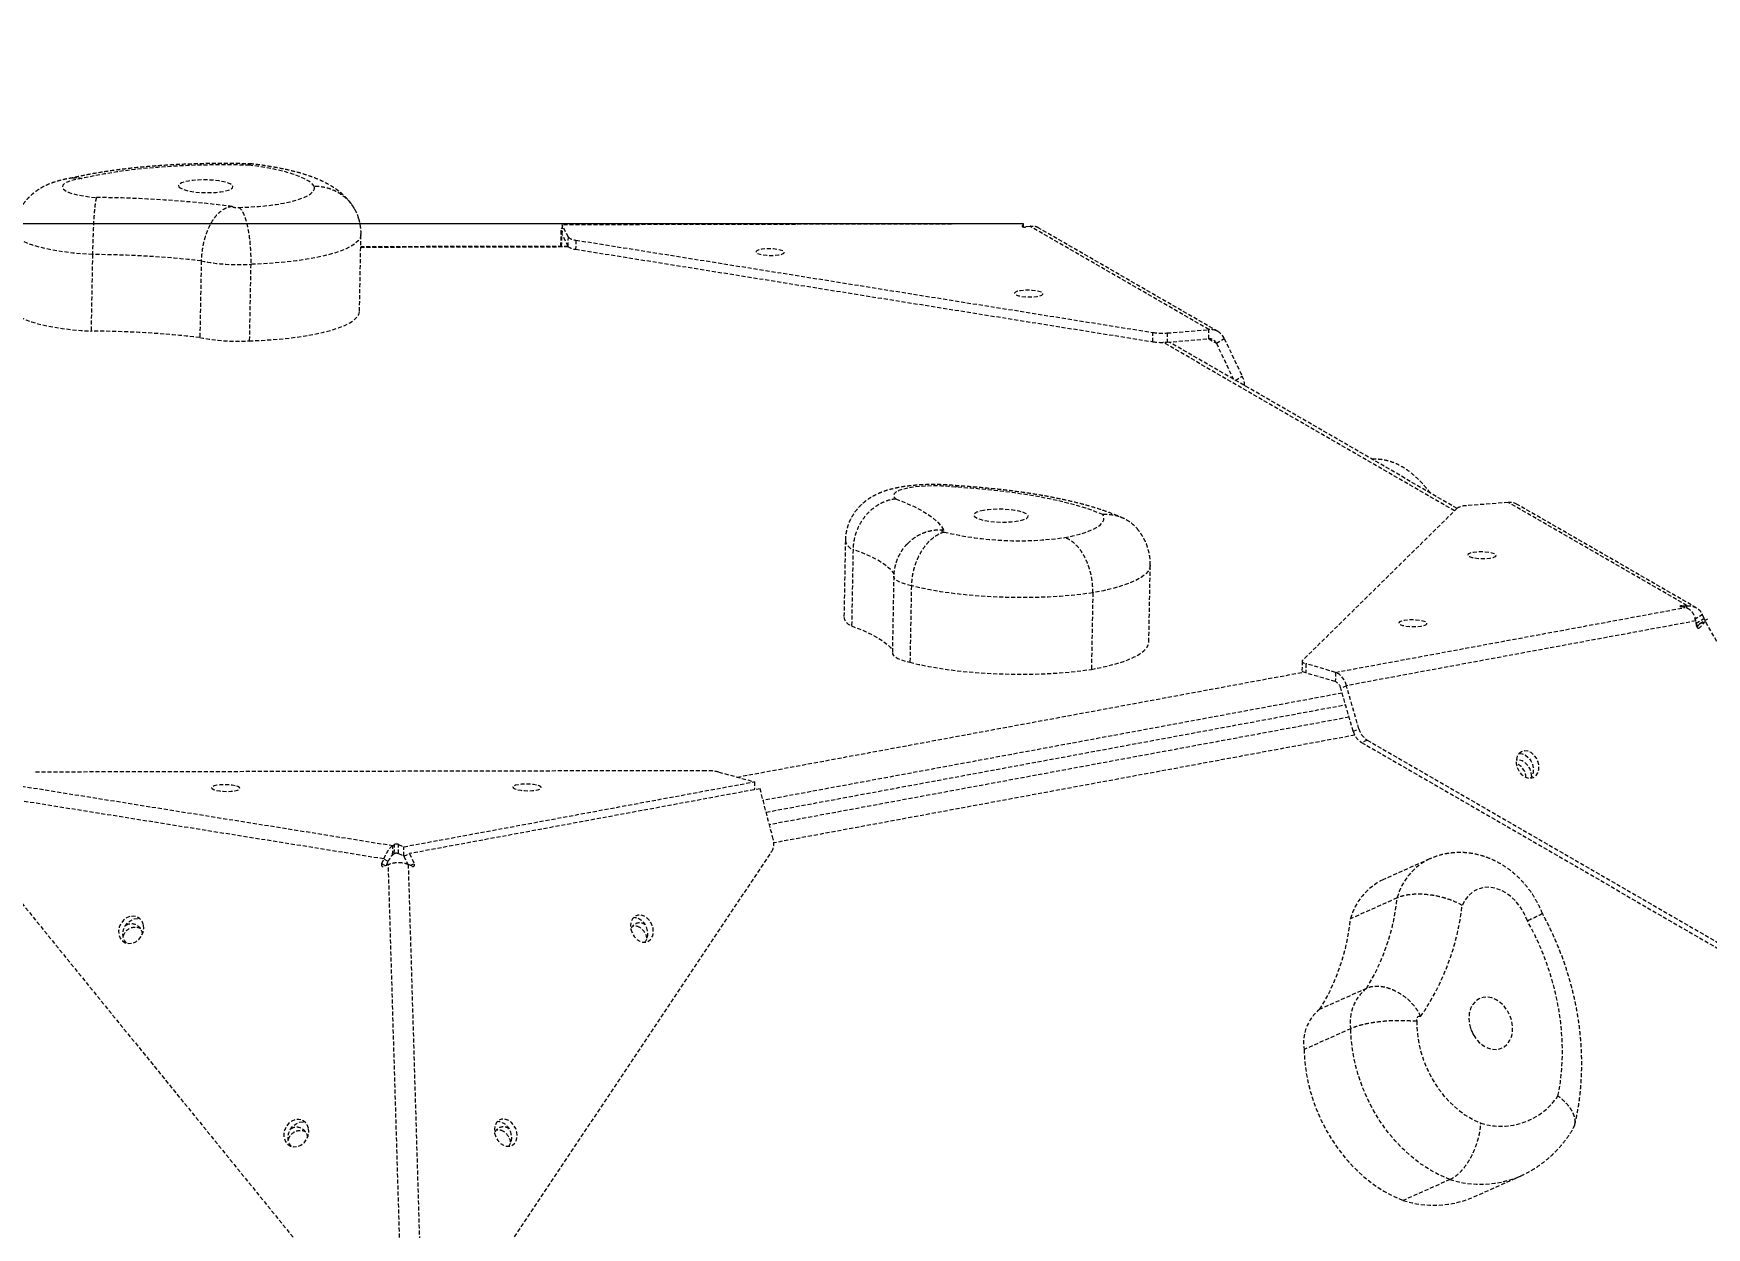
# Model space of a CAD drawing. Header units: millimetres. Extents: x -5934 to 4978, y -3536 to 3518.
# Drawn here: x -1630 to -1099, y 1081 to 1460 of the extents above; entities that cross this region are included whole.
import ezdxf

# ---------------------------------------------------------------- set-up
doc = ezdxf.new("R2010")
doc.units = ezdxf.units.MM
doc.linetypes.add('HIDDEN', pattern=[1.905, 1.27, -0.635])
for name, color, linetype in [('DIKOM_ОБЪЕКТ', 7, 'Continuous'), ('DIKOM_РАЗМЕР_ЗОНА', 7, 'Continuous'), ('DIKOM_РАЗМЕР_ОБЪЕКТА', 7, 'Continuous')]:
    doc.layers.add(name, color=color, linetype=linetype)
doc.styles.add('style1', font='arialbd.ttf', dxfattribs={"width": 0.8})
doc.dimstyles.new('1-50', dxfattribs={"dimtxt": 300, "dimasz": 200, "dimexe": 100, "dimexo": 0, "dimgap": 100, "dimtad": 1, "dimtxsty": 'style1', "dimcen": 200, "dimclrd": 7, "dimclre": 7, "dimclrt": 7, "dimadec": 1, "dimazin": 2, "dimtfac": 1, "dimtmove": 0, "dimatfit": 2, "dimfxl": 0, "dimlwd": 25, "dimlwe": 18, "dimarcsym": 0})

# ---------------------------------------------------------------- blocks, each defined once
blk = doc.blocks.new('*D1')
at = {"layer": 'Defpoints', "color": 0, "transparency": 16777216}
for p in [(-1315.67, 1399.62), (-2761.53, -516.72), (2199.14, -516.72)]:
    blk.add_point(p, dxfattribs=at)
at = {"layer": 'DIKOM_РАЗМЕР_ОБЪЕКТА', "color": 7, "lineweight": 18, "transparency": 16777216}
for p, q in [((-1315.67, 1399.62), (-2861.53, 1399.62)), ((2199.14, -516.72), (-2861.53, -516.72))]:
    blk.add_line(p, q, dxfattribs=at)
at = {"layer": 'DIKOM_РАЗМЕР_ОБЪЕКТА', "color": 7, "lineweight": 25, "transparency": 16777216}
blk.add_line((-2761.53, 1199.62), (-2761.53, -316.72), dxfattribs=at)
at = {"layer": 'DIKOM_РАЗМЕР_ОБЪЕКТА', "color": 7, "transparency": 16777216}
for points in [[(-2794.86, 1199.62), (-2728.19, 1199.62), (-2761.53, 1399.62)], [(-2794.86, -316.72), (-2728.19, -316.72), (-2761.53, -516.72)]]:
    blk.add_solid(points, dxfattribs=at)
at = {"layer": 'DIKOM_РАЗМЕР_ОБЪЕКТА', "color": 7, "transparency": 16777216, "insert": (-3129.58, 684.6), "char_height": 300, "attachment_point": 5, "rotation": 90, "style": 'style1'}
blk.add_mtext('{\\fArial|b0|i0|c204|p34;\\H1.75x;1950}', dxfattribs=at)
blk = doc.blocks.new('*D2')
at = {"layer": 'Defpoints', "color": 0, "transparency": 16777216}
for p in [(-2311.07, 3518.49), (-5291.95, -2644.37), (2643.33, -2644.37)]:
    blk.add_point(p, dxfattribs=at)
at = {"layer": 'DIKOM_РАЗМЕР_ЗОНА', "color": 7, "lineweight": 18, "transparency": 16777216}
for p, q in [((-2311.07, 3518.49), (-5391.95, 3518.49)), ((2643.33, -2644.37), (-5391.95, -2644.37))]:
    blk.add_line(p, q, dxfattribs=at)
at = {"layer": 'DIKOM_РАЗМЕР_ЗОНА', "color": 7, "lineweight": 25, "transparency": 16777216}
blk.add_line((-5291.95, 3318.49), (-5291.95, -2444.37), dxfattribs=at)
at = {"layer": 'DIKOM_РАЗМЕР_ЗОНА', "color": 7, "transparency": 16777216}
for points in [[(-5325.28, 3318.49), (-5258.61, 3318.49), (-5291.95, 3518.49)], [(-5325.28, -2444.37), (-5258.61, -2444.37), (-5291.95, -2644.37)]]:
    blk.add_solid(points, dxfattribs=at)
at = {"layer": 'DIKOM_РАЗМЕР_ЗОНА', "color": 7, "transparency": 16777216, "insert": (-5660, 631.36), "char_height": 300, "attachment_point": 5, "rotation": 90, "style": 'style1'}
blk.add_mtext('{\\fArial|b0|i0|c204|p34;\\H1.75x;6150}', dxfattribs=at)

msp = doc.modelspace()

# ---------------------------------------------------------------- linework, layer by layer
at = {"layer": 'DIKOM_ОБЪЕКТ', "color": 7, "linetype": 'HIDDEN', "lineweight": 15}
for p, q in [((-1462.52, 1392.471), (-1462.372, 1398.296)), ((-1462.372, 1398.296), (-1462.129, 1398.297)), ((-1462.173, 1396.36), (-1462.372, 1398.296)), ((-1462.111, 1399.307), (-1462.165, 1396.391)), ((-1315.667, 1399.616), (-1462.111, 1399.307)), ((-1460.148, 1395.376), (-1462.111, 1399.307)), ((-1316.062, 1398.767), (-1316.061, 1398.818)), ((-1316.061, 1398.818), (-1315.667, 1399.616)), ((-1315.686, 1398.629), (-1315.667, 1399.616)), ((-1313.615, 1398.83), (-1314.95, 1398.64)), ((-1256.862, 1366.058), (-1313.615, 1398.83)), ((-1253.971, 1365.423), (-1310.85, 1398.268)), ((-1526.418, 1371.933), (-1525.966, 1396.228)), ((-1460.051, 1392.278), (-1526.042, 1392.138)), ((-1460.21, 1392.475), (-1526.038, 1392.336)), ((-1462.271, 1392.471), (-1462.173, 1396.36)), ((-1462.173, 1396.36), (-1462.149, 1396.36)), ((-1460.202, 1392.461), (-1462.165, 1396.391)), ((-1460.202, 1392.461), (-1460.148, 1395.376)), ((-1457.774, 1394.467), (-1457.829, 1391.552)), ((-1457.829, 1391.552), (-1274.663, 1362.227)), ((-1457.774, 1394.467), (-1274.608, 1365.143)), ((-1611.174, 1389.873), (-1611.627, 1365.578)), ((-1576.649, 1387.867), (-1577.102, 1363.572)), ((-1560.959, 1386.779), (-1561.411, 1362.484)), ((-1274.663, 1362.227), (-1274.608, 1365.143)), ((-1270.081, 1364.985), (-1270.136, 1362.069)), ((-1270.081, 1364.985), (-1256.862, 1366.058)), ((-1256.917, 1363.143), (-1256.862, 1366.058)), ((-1178.869, 1308.579), (-1271.414, 1362.01)), ((-1270.136, 1362.069), (-1256.917, 1363.143)), ((-1178.096, 1309.34), (-1269.513, 1362.12)), ((-1256.917, 1363.143), (-1254.473, 1361.732)), ((-1254.473, 1361.732), (-1251.975, 1363.236)), ((-1254.473, 1361.732), (-1249.063, 1350.313)), ((-1251.975, 1363.236), (-1246.297, 1351.251)), ((-1248.446, 1349.957), (-1246.297, 1351.251)), ((-1245.493, 1348.332), (-1245.561, 1348.291)), ((-1245.493, 1348.332), (-1245.511, 1348.262)), ((-1178.044, 1309.392), (-1227.117, 1261.074)), ((-1161.895, 1311.229), (-1175.114, 1310.155)), ((-1105.127, 1278.459), (-1161.895, 1311.229)), ((-1102.108, 1277.751), (-1159.004, 1310.595)), ((-1372.234, 1299.127), (-1372.686, 1274.832)), ((-1369.801, 1296.32), (-1370.253, 1272.025)), ((-1275.896, 1267.019), (-1275.443, 1291.314)), ((-1356.864, 1287.812), (-1357.317, 1263.517)), ((-1351.267, 1284.797), (-1351.72, 1260.502)), ((-1293.679, 1282.545), (-1294.132, 1258.25)), ((-1216.668, 1257.301), (-1105.731, 1277.864)), ((-1105.731, 1277.864), (-1107.005, 1278.119)), ((-1106.715, 1278.061), (-1106.708, 1278.412)), ((-1106.708, 1278.412), (-1105.127, 1278.459)), ((-1105.142, 1277.616), (-1105.127, 1278.459)), ((-1102.737, 1274.133), (-1100.24, 1275.637)), ((-1100.24, 1275.637), (-1099.736, 1274.386)), ((-1102.285, 1273.623), (-1213.222, 1253.06)), ((-1102.089, 1272.069), (-1102.285, 1273.623)), ((-1102.195, 1272.905), (-1099.736, 1274.386)), ((-1101.053, 1272.726), (-1101.974, 1271.69)), ((-1101.482, 1271.31), (-1101.083, 1271.488)), ((-1099.276, 1273.521), (-1101.083, 1271.488)), ((-1101.053, 1272.726), (-1099.276, 1273.521)), ((-1101.042, 1272.731), (-1101.03, 1272.748)), ((-1101.03, 1272.748), (-1098.532, 1274.253)), ((-1101.03, 1272.748), (-1101.025, 1272.739)), ((-1026.332, 1146.538), (-1099.276, 1273.521)), ((-1227.249, 1260.813), (-1227.304, 1257.898)), ((-1226.035, 1260.018), (-1226.089, 1257.103)), ((-1216.668, 1257.301), (-1226.035, 1260.018)), ((-1406.567, 1224.064), (-1226.821, 1257.38)), ((-1216.722, 1254.385), (-1226.089, 1257.103)), ((-1216.668, 1257.301), (-1216.722, 1254.385)), ((-1214.547, 1250.702), (-1398.327, 1216.638)), ((-1213.222, 1253.06), (-1214.999, 1252.265)), ((-1211.043, 1238.584), (-1214.999, 1252.265)), ((-1209.266, 1239.379), (-1213.222, 1253.06)), ((-1397.364, 1212.943), (-1213.484, 1247.025)), ((-1212.338, 1243.063), (-1396.326, 1208.961)), ((-1210.551, 1237.362), (-1394.947, 1203.184)), ((-1211.043, 1238.584), (-1209.266, 1239.379)), ((-1206.589, 1235.81), (-1208.367, 1235.015)), ((-1208.367, 1235.015), (-1042.456, 1139.217)), ((-1206.589, 1235.81), (-1040.679, 1140.012)), ((-1641.199, 1222.396), (-1515.872, 1202.342)), ((-1416.496, 1226.097), (-1629.912, 1225.642)), ((-1512.337, 1201.957), (-1401.082, 1222.573)), ((-1412.407, 1225.652), (-1401.082, 1222.573)), ((-1401.082, 1222.573), (-1401.129, 1220.048)), ((-1518.712, 1198.088), (-1644.04, 1218.142)), ((-1399.304, 1220.386), (-1510.56, 1199.769)), ((-1395.137, 1204.398), (-1399.304, 1220.386)), ((-1646.833, 1200.3), (-1529.507, 1055.918)), ((-1515.926, 1199.426), (-1515.872, 1202.342)), ((-1515.872, 1202.342), (-1515.324, 1202.689)), ((-1515.379, 1199.774), (-1515.324, 1202.689)), ((-1514.084, 1199.776), (-1514.03, 1202.692)), ((-1514.03, 1202.692), (-1512.337, 1201.957)), ((-1512.391, 1199.041), (-1512.337, 1201.957)), ((-1492.057, 1055.997), (-1395.626, 1200.415)), ((-1519.376, 1196.62), (-1518.712, 1198.088)), ((-1518.194, 1195.938), (-1519.376, 1196.62)), ((-1517.347, 1197.299), (-1518.712, 1198.088)), ((-1517.268, 1196.31), (-1518.667, 1195.747)), ((-1517.911, 1196.051), (-1517.347, 1197.299)), ((-1513.087, 1056.991), (-1517.268, 1196.31)), ((-1515.926, 1199.426), (-1515.379, 1199.774)), ((-1514.084, 1199.776), (-1512.391, 1199.041)), ((-1512.391, 1199.041), (-1512.042, 1199.106)), ((-1512.337, 1198.974), (-1510.56, 1199.769)), ((-1512.337, 1198.974), (-1511.13, 1196.364)), ((-1510.982, 1196.324), (-1506.801, 1057.005)), ((-1509.699, 1195.766), (-1510.982, 1196.324)), ((-1510.56, 1199.769), (-1509.114, 1196.642)), ((-1510.395, 1196.069), (-1509.114, 1196.642)), ((-1186.813, 1198.098), (-1201.621, 1191.471)), ((-1197.114, 1185.717), (-1211.922, 1179.09)), ((-1206.832, 1157.002), (-1221.64, 1150.375)), ((-1211.844, 1144.223), (-1226.652, 1137.596)), ((-1180.339, 1096.358), (-1195.147, 1089.731)), ((-1172.717, 1090.85), (-1157.909, 1097.477))]:
    msp.add_line(p, q, dxfattribs=at)
at = {"layer": 'DIKOM_ОБЪЕКТ', "color": 7, "linetype": 'HIDDEN', "lineweight": 15, "flags": 128}
for points in [[(-1561.376, 1418.223), (-1566.332, 1418.324), (-1571.278, 1418.338), (-1576.189, 1418.268), (-1581.038, 1418.112), (-1585.798, 1417.872), (-1590.446, 1417.548), (-1594.954, 1417.144), (-1599.3, 1416.66), (-1603.46, 1416.1), (-1607.412, 1415.466), (-1611.134, 1414.762), (-1614.607, 1413.991)], [(-1540.735, 1411.487), (-1541.445, 1412.318), (-1542.498, 1413.134), (-1543.884, 1413.927), (-1545.589, 1414.69), (-1547.597, 1415.414), (-1549.888, 1416.092), (-1552.437, 1416.718), (-1555.22, 1417.286), (-1558.21, 1417.789), (-1561.376, 1418.223)], [(-1614.607, 1413.991), (-1616.411, 1413.681), (-1617.95, 1413.3), (-1619.183, 1412.861), (-1620.075, 1412.373), (-1620.602, 1411.852), (-1620.75, 1411.31), (-1620.514, 1410.764), (-1619.901, 1410.228), (-1618.929, 1409.716), (-1617.622, 1409.243), (-1616.018, 1408.821), (-1614.16, 1408.463), (-1612.099, 1408.177), (-1609.892, 1407.973)], [(-1583.776, 1411.414), (-1583.363, 1411.008), (-1582.618, 1410.623), (-1581.571, 1410.277), (-1580.264, 1409.982), (-1578.75, 1409.751), (-1577.093, 1409.593), (-1575.36, 1409.515), (-1573.621, 1409.519), (-1571.948, 1409.607), (-1570.41, 1409.774), (-1569.069, 1410.013), (-1567.98, 1410.315), (-1567.188, 1410.666), (-1566.726, 1411.054), (-1566.611, 1411.462), (-1566.85, 1411.872), (-1567.432, 1412.27), (-1568.333, 1412.637), (-1569.516, 1412.96), (-1570.933, 1413.224), (-1572.527, 1413.42), (-1574.231, 1413.538), (-1575.976, 1413.575), (-1577.69, 1413.528), (-1579.304, 1413.401), (-1580.751, 1413.197), (-1581.973, 1412.925), (-1582.918, 1412.596), (-1583.548, 1412.225), (-1583.838, 1411.825), (-1583.776, 1411.414)], [(-1564.73, 1404.836), (-1561.575, 1404.951), (-1558.521, 1405.149), (-1555.605, 1405.428), (-1552.865, 1405.785), (-1550.335, 1406.215), (-1548.046, 1406.713), (-1546.028, 1407.272), (-1544.304, 1407.886), (-1542.899, 1408.547), (-1541.827, 1409.247), (-1541.105, 1409.976), (-1540.739, 1410.726), (-1540.735, 1411.487)], [(-1611.174, 1389.873), (-1614.331, 1390.078), (-1617.397, 1390.363), (-1620.336, 1390.725), (-1623.11, 1391.158), (-1625.686, 1391.658), (-1628.032, 1392.218), (-1630.119, 1392.832), (-1631.92, 1393.491), (-1633.415, 1394.188), (-1634.585, 1394.915), (-1635.414, 1395.661), (-1635.894, 1396.419), (-1636.021, 1397.089)], [(-1525.966, 1396.226), (-1525.973, 1396.084), (-1526.222, 1395.163), (-1526.824, 1394.256), (-1527.773, 1393.373), (-1529.062, 1392.519), (-1530.68, 1391.701), (-1532.615, 1390.927), (-1534.85, 1390.202), (-1537.368, 1389.532), (-1540.149, 1388.923), (-1543.169, 1388.379), (-1546.405, 1387.906), (-1549.83, 1387.506), (-1553.417, 1387.183), (-1557.137, 1386.94), (-1560.959, 1386.779)], [(-1392.553, 1389.931), (-1391.919, 1390.181), (-1391.624, 1390.469), (-1391.692, 1390.771), (-1392.118, 1391.063), (-1392.866, 1391.32), (-1393.878, 1391.523), (-1395.069, 1391.654), (-1396.345, 1391.704), (-1397.601, 1391.667), (-1398.736, 1391.548), (-1399.657, 1391.355), (-1400.291, 1391.104), (-1400.586, 1390.816), (-1400.518, 1390.514), (-1400.092, 1390.223), (-1399.344, 1389.965), (-1398.333, 1389.763), (-1397.141, 1389.631), (-1395.866, 1389.582), (-1394.61, 1389.619), (-1393.475, 1389.738), (-1392.553, 1389.931)], [(-1310.462, 1376.789), (-1309.828, 1377.039), (-1309.533, 1377.327), (-1309.601, 1377.629), (-1310.027, 1377.92), (-1310.775, 1378.178), (-1311.787, 1378.381), (-1312.978, 1378.512), (-1314.254, 1378.561), (-1315.51, 1378.525), (-1316.644, 1378.405), (-1317.566, 1378.212), (-1318.2, 1377.962), (-1318.495, 1377.674), (-1318.427, 1377.372), (-1318.001, 1377.08), (-1317.253, 1376.823), (-1316.242, 1376.62), (-1315.05, 1376.489), (-1313.775, 1376.44), (-1312.519, 1376.476), (-1311.384, 1376.596), (-1310.462, 1376.789)], [(-1636.473, 1372.795), (-1636.346, 1372.124), (-1635.866, 1371.366), (-1635.037, 1370.62), (-1633.868, 1369.893), (-1632.373, 1369.196), (-1630.571, 1368.537), (-1628.484, 1367.923), (-1626.138, 1367.363), (-1623.563, 1366.863), (-1620.788, 1366.43), (-1617.85, 1366.068), (-1614.783, 1365.783), (-1611.627, 1365.578)], [(-1561.411, 1362.484), (-1557.589, 1362.645), (-1553.869, 1362.888), (-1550.282, 1363.211), (-1546.857, 1363.611), (-1543.621, 1364.084), (-1540.601, 1364.628), (-1537.821, 1365.237), (-1535.303, 1365.907), (-1533.067, 1366.632), (-1531.132, 1367.406), (-1529.514, 1368.224), (-1528.225, 1369.078), (-1527.276, 1369.961), (-1526.674, 1370.868), (-1526.425, 1371.789), (-1526.418, 1371.933)], [(-1337.268, 1316.073), (-1339.455, 1316.291), (-1341.739, 1316.424), (-1344.057, 1316.467), (-1346.344, 1316.42), (-1348.539, 1316.283), (-1350.581, 1316.062), (-1352.414, 1315.76), (-1353.988, 1315.388), (-1355.261, 1314.955), (-1356.196, 1314.473), (-1356.77, 1313.955), (-1356.965, 1313.415), (-1356.777, 1312.869), (-1356.21, 1312.33)], [(-1356.21, 1312.33), (-1353.261, 1311.175), (-1350.594, 1309.985), (-1348.219, 1308.765), (-1346.144, 1307.52), (-1344.376, 1306.253), (-1342.922, 1304.969), (-1341.787, 1303.673), (-1340.974, 1302.369)], [(-1290.498, 1307.347), (-1293.067, 1308.389), (-1295.939, 1309.39), (-1299.099, 1310.343), (-1302.531, 1311.245), (-1306.214, 1312.089), (-1310.13, 1312.873), (-1314.259, 1313.59), (-1318.576, 1314.238), (-1323.06, 1314.814), (-1327.687, 1315.313), (-1332.431, 1315.733), (-1337.268, 1316.073)], [(-1328.336, 1308.683), (-1329.558, 1308.412), (-1330.505, 1308.084), (-1331.137, 1307.712), (-1331.429, 1307.313), (-1331.369, 1306.901), (-1330.958, 1306.495), (-1330.215, 1306.111), (-1329.169, 1305.764), (-1327.863, 1305.469), (-1326.351, 1305.237), (-1324.694, 1305.079), (-1322.961, 1305), (-1321.222, 1305.005), (-1319.549, 1305.092), (-1318.009, 1305.258), (-1316.667, 1305.497), (-1315.577, 1305.798), (-1314.783, 1306.15), (-1314.319, 1306.537), (-1314.203, 1306.945), (-1314.439, 1307.356), (-1315.019, 1307.753), (-1315.918, 1308.121), (-1317.1, 1308.443), (-1318.517, 1308.708), (-1320.109, 1308.904), (-1321.813, 1309.023), (-1323.558, 1309.06), (-1325.273, 1309.014), (-1326.888, 1308.887), (-1328.336, 1308.683)], [(-1302.611, 1300.073), (-1300.031, 1300.601), (-1297.707, 1301.192), (-1295.663, 1301.839), (-1293.919, 1302.535), (-1292.492, 1303.275), (-1291.396, 1304.05), (-1290.644, 1304.853), (-1290.241, 1305.676), (-1290.192, 1306.51), (-1290.498, 1307.347)], [(-1340.974, 1302.369), (-1341.248, 1302.318), (-1341.451, 1302.251), (-1341.568, 1302.172), (-1341.593, 1302.088), (-1341.522, 1302.003), (-1341.361, 1301.924), (-1341.122, 1301.855), (-1340.819, 1301.803)], [(-1356.62, 1288.454), (-1357.452, 1289.488), (-1358.526, 1290.515), (-1359.837, 1291.529), (-1361.383, 1292.529), (-1363.159, 1293.511), (-1365.158, 1294.473), (-1367.374, 1295.41), (-1369.801, 1296.32)], [(-1275.443, 1291.314), (-1275.58, 1290.491), (-1276.114, 1289.447), (-1277.044, 1288.425), (-1278.365, 1287.434), (-1280.064, 1286.481), (-1282.13, 1285.575), (-1284.544, 1284.721), (-1287.289, 1283.928), (-1290.342, 1283.2), (-1293.679, 1282.545)], [(-1166.648, 1293.758), (-1166.015, 1294.009), (-1165.72, 1294.297), (-1165.788, 1294.599), (-1166.214, 1294.89), (-1166.963, 1295.148), (-1167.974, 1295.35), (-1169.165, 1295.482), (-1170.441, 1295.531), (-1171.697, 1295.494), (-1172.832, 1295.375), (-1173.754, 1295.182), (-1174.388, 1294.931), (-1174.682, 1294.643), (-1174.614, 1294.341), (-1174.188, 1294.05), (-1173.439, 1293.792), (-1172.428, 1293.59), (-1171.236, 1293.458), (-1169.961, 1293.409), (-1168.705, 1293.446), (-1167.57, 1293.565), (-1166.648, 1293.758)], [(-1351.267, 1284.797), (-1352.755, 1285.171), (-1354.041, 1285.583), (-1355.104, 1286.027), (-1355.928, 1286.496), (-1356.499, 1286.98), (-1356.807, 1287.474), (-1356.864, 1287.812)], [(-1293.679, 1282.545), (-1296.972, 1282.093), (-1300.447, 1281.715), (-1304.075, 1281.415), (-1307.827, 1281.195), (-1311.673, 1281.057), (-1315.583, 1281.002), (-1319.523, 1281.031), (-1323.463, 1281.143), (-1327.371, 1281.338), (-1331.215, 1281.613), (-1334.964, 1281.967), (-1338.588, 1282.398), (-1342.058, 1282.9), (-1345.345, 1283.47), (-1348.423, 1284.105), (-1351.267, 1284.797)], [(-1370.253, 1272.025), (-1367.826, 1271.115), (-1365.61, 1270.178), (-1363.611, 1269.216), (-1361.836, 1268.234), (-1360.29, 1267.234), (-1358.978, 1266.22), (-1357.904, 1265.193), (-1357.299, 1264.473)], [(-1188.578, 1272.166), (-1187.944, 1272.417), (-1187.649, 1272.705), (-1187.718, 1273.007), (-1188.144, 1273.298), (-1188.892, 1273.556), (-1189.904, 1273.759), (-1191.095, 1273.89), (-1192.371, 1273.939), (-1193.627, 1273.903), (-1194.761, 1273.783), (-1195.683, 1273.59), (-1196.317, 1273.34), (-1196.612, 1273.052), (-1196.544, 1272.75), (-1196.118, 1272.458), (-1195.369, 1272.201), (-1194.358, 1271.998), (-1193.166, 1271.867), (-1191.891, 1271.817), (-1190.635, 1271.854), (-1189.5, 1271.974), (-1188.578, 1272.166)], [(-1294.132, 1258.25), (-1290.795, 1258.905), (-1287.742, 1259.633), (-1284.997, 1260.426), (-1282.582, 1261.28), (-1280.517, 1262.186), (-1278.817, 1263.139), (-1277.497, 1264.13), (-1276.566, 1265.152), (-1276.033, 1266.196), (-1275.896, 1267.019)], [(-1357.317, 1263.517), (-1357.26, 1263.179), (-1356.952, 1262.685), (-1356.381, 1262.201), (-1355.557, 1261.732), (-1354.493, 1261.289), (-1353.207, 1260.876), (-1351.72, 1260.502)], [(-1351.72, 1260.502), (-1348.875, 1259.81), (-1345.797, 1259.175), (-1342.51, 1258.605), (-1339.04, 1258.103), (-1335.416, 1257.672), (-1331.667, 1257.318), (-1327.823, 1257.043), (-1323.916, 1256.848), (-1319.975, 1256.736), (-1316.035, 1256.707), (-1312.126, 1256.762), (-1308.279, 1256.9), (-1304.527, 1257.12), (-1300.899, 1257.42), (-1297.424, 1257.798), (-1294.132, 1258.25)], [(-1227.117, 1261.074), (-1227.218, 1260.94), (-1227.249, 1260.802), (-1227.211, 1260.663), (-1227.105, 1260.525), (-1226.931, 1260.39), (-1226.693, 1260.259), (-1226.392, 1260.135), (-1226.035, 1260.018)], [(-1226.089, 1257.103), (-1226.447, 1257.219), (-1226.747, 1257.344), (-1226.986, 1257.474), (-1227.159, 1257.61), (-1227.266, 1257.748), (-1227.303, 1257.886), (-1227.304, 1257.898)], [(-1157.581, 1232.117), (-1158.376, 1231.539), (-1158.955, 1230.677), (-1159.268, 1229.6), (-1159.293, 1228.397), (-1159.025, 1227.164), (-1158.488, 1226.001), (-1157.724, 1225.003), (-1156.796, 1224.251), (-1155.778, 1223.804), (-1154.753, 1223.7), (-1153.805, 1223.948), (-1153.009, 1224.525), (-1152.431, 1225.388), (-1152.117, 1226.464), (-1152.093, 1227.667), (-1152.361, 1228.9), (-1152.898, 1230.063), (-1153.662, 1231.061), (-1154.59, 1231.814), (-1155.608, 1232.26), (-1156.632, 1232.364), (-1157.581, 1232.117)], [(-1154.395, 1224.241), (-1154.521, 1225.427), (-1154.929, 1226.637), (-1155.588, 1227.727), (-1156.443, 1228.61), (-1157.427, 1229.214), (-1158.459, 1229.49), (-1159.288, 1229.453)], [(-1158.343, 1231.573), (-1157.385, 1231.465), (-1156.367, 1231.019), (-1155.439, 1230.266), (-1154.675, 1229.268), (-1154.137, 1228.105), (-1153.87, 1226.872), (-1153.894, 1225.669), (-1154.208, 1224.593), (-1154.786, 1223.73), (-1154.82, 1223.696)], [(-1573.376, 1220.696), (-1573.235, 1220.394), (-1572.741, 1220.108), (-1571.934, 1219.86), (-1570.88, 1219.671), (-1569.663, 1219.555), (-1568.383, 1219.523), (-1567.143, 1219.576), (-1566.044, 1219.712), (-1565.175, 1219.917), (-1564.605, 1220.177), (-1564.382, 1220.469), (-1564.523, 1220.771), (-1565.017, 1221.058), (-1565.824, 1221.306), (-1566.879, 1221.495), (-1568.095, 1221.611), (-1569.375, 1221.643), (-1570.615, 1221.589), (-1571.714, 1221.454), (-1572.584, 1221.248), (-1573.153, 1220.989), (-1573.376, 1220.696)], [(-1477.727, 1220.9), (-1477.586, 1220.598), (-1477.092, 1220.312), (-1476.285, 1220.064), (-1475.231, 1219.874), (-1474.014, 1219.759), (-1472.734, 1219.726), (-1471.495, 1219.78), (-1470.396, 1219.915), (-1469.526, 1220.121), (-1468.957, 1220.381), (-1468.734, 1220.673), (-1468.875, 1220.975), (-1469.369, 1221.261), (-1470.176, 1221.509), (-1471.23, 1221.699), (-1472.447, 1221.814), (-1473.726, 1221.846), (-1474.966, 1221.793), (-1476.065, 1221.658), (-1476.935, 1221.452), (-1477.504, 1221.192), (-1477.727, 1220.9)], [(-1155.752, 1178.433), (-1156.644, 1180.572), (-1157.794, 1182.574), (-1159.171, 1184.386), (-1160.737, 1185.957), (-1162.449, 1187.244), (-1164.261, 1188.212), (-1166.122, 1188.835), (-1167.983, 1189.096), (-1169.791, 1188.987), (-1171.498, 1188.511), (-1173.056, 1187.682), (-1174.423, 1186.522), (-1175.562, 1185.063), (-1176.441, 1183.345)], [(-1595.015, 1177.169), (-1595.431, 1178.246), (-1596.129, 1179.108), (-1597.053, 1179.686), (-1598.127, 1179.933), (-1599.266, 1179.829), (-1600.376, 1179.382), (-1601.368, 1178.628), (-1602.162, 1177.63), (-1602.692, 1176.466), (-1602.916, 1175.233), (-1602.817, 1174.028), (-1602.401, 1172.952), (-1601.703, 1172.089), (-1600.78, 1171.511), (-1599.705, 1171.264), (-1598.566, 1171.369), (-1597.456, 1171.815), (-1596.464, 1172.569), (-1595.671, 1173.568), (-1595.14, 1174.731), (-1594.916, 1175.965), (-1595.015, 1177.169)], [(-1600.435, 1171.391), (-1601.035, 1172.163), (-1601.451, 1173.24), (-1601.551, 1174.444), (-1601.326, 1175.678), (-1600.796, 1176.841), (-1600.002, 1177.84), (-1599.01, 1178.593), (-1597.9, 1179.04), (-1596.761, 1179.144), (-1596.031, 1179.018)], [(-1440.318, 1175.813), (-1439.938, 1174.597), (-1439.304, 1173.489), (-1438.466, 1172.581), (-1437.493, 1171.945), (-1436.462, 1171.632), (-1435.458, 1171.669), (-1434.562, 1172.053), (-1433.847, 1172.752), (-1433.37, 1173.709), (-1433.17, 1174.847), (-1433.264, 1176.074), (-1433.643, 1177.291), (-1434.278, 1178.398), (-1435.115, 1179.307), (-1436.089, 1179.943), (-1437.12, 1180.255), (-1438.124, 1180.218), (-1439.02, 1179.835), (-1439.735, 1179.136), (-1440.212, 1178.179), (-1440.411, 1177.041), (-1440.318, 1175.813)], [(-1146.05, 1122.896), (-1145.287, 1127.306), (-1144.813, 1131.839), (-1144.631, 1136.471), (-1144.74, 1141.177), (-1145.142, 1145.931), (-1145.834, 1150.709), (-1146.811, 1155.484), (-1148.069, 1160.23), (-1149.601, 1164.924), (-1151.399, 1169.538), (-1153.453, 1174.049), (-1155.752, 1178.433)], [(-1167.081, 1153.998), (-1168.485, 1154.243), (-1169.844, 1154.148), (-1171.102, 1153.716), (-1172.209, 1152.966), (-1173.117, 1151.927), (-1173.791, 1150.644), (-1174.203, 1149.167), (-1174.336, 1147.558), (-1174.184, 1145.883), (-1173.754, 1144.21), (-1173.063, 1142.607), (-1172.139, 1141.14), (-1171.021, 1139.87), (-1169.754, 1138.848), (-1168.391, 1138.116), (-1166.985, 1137.704), (-1165.597, 1137.629), (-1164.281, 1137.893), (-1163.093, 1138.488), (-1162.081, 1139.386), (-1161.285, 1140.553), (-1160.739, 1141.941), (-1160.466, 1143.491), (-1160.475, 1145.142), (-1160.768, 1146.825), (-1161.332, 1148.472), (-1162.143, 1150.014), (-1163.169, 1151.39), (-1164.367, 1152.542), (-1165.69, 1153.424), (-1167.081, 1153.998)], [(-1189.676, 1148.053), (-1189.968, 1148.131), (-1190.252, 1148.119), (-1190.508, 1148.015), (-1190.718, 1147.829), (-1190.869, 1147.571), (-1190.949, 1147.262), (-1190.953, 1146.92), (-1190.882, 1146.571)], [(-1180.339, 1096.358), (-1183.48, 1097.69), (-1186.564, 1099.337), (-1189.567, 1101.284), (-1192.464, 1103.517), (-1195.232, 1106.018), (-1197.849, 1108.766), (-1200.293, 1111.738), (-1202.545, 1114.912), (-1204.586, 1118.261), (-1206.401, 1121.759), (-1207.974, 1125.376), (-1209.292, 1129.085), (-1210.346, 1132.854), (-1211.126, 1136.654), (-1211.627, 1140.454), (-1211.844, 1144.223)], [(-1190.882, 1146.571), (-1190.767, 1143.489), (-1190.361, 1140.371), (-1189.67, 1137.257), (-1188.701, 1134.184), (-1187.469, 1131.192), (-1185.987, 1128.318), (-1184.274, 1125.599), (-1182.352, 1123.068), (-1180.245, 1120.756), (-1177.979, 1118.694), (-1175.584, 1116.907), (-1173.088, 1115.417), (-1170.523, 1114.243)], [(-1172.78, 1142.101), (-1173.178, 1143.17), (-1173.837, 1144.464)], [(-1226.652, 1137.596), (-1226.435, 1133.827), (-1225.934, 1130.027), (-1225.154, 1126.227), (-1224.1, 1122.458), (-1222.782, 1118.749), (-1221.209, 1115.132), (-1219.394, 1111.634), (-1217.353, 1108.285), (-1215.101, 1105.111), (-1212.657, 1102.139), (-1210.04, 1099.391), (-1207.272, 1096.89), (-1204.375, 1094.657), (-1201.372, 1092.71), (-1198.288, 1091.063), (-1195.147, 1089.731)], [(-1542.585, 1112.648), (-1543, 1113.725), (-1543.698, 1114.587), (-1544.622, 1115.165), (-1545.697, 1115.412), (-1546.835, 1115.308), (-1547.946, 1114.861), (-1548.938, 1114.107), (-1549.731, 1113.108), (-1550.261, 1111.945), (-1550.486, 1110.711), (-1550.386, 1109.507), (-1549.971, 1108.431), (-1549.273, 1107.568), (-1548.349, 1106.99), (-1547.274, 1106.743), (-1546.136, 1106.847), (-1545.025, 1107.294), (-1544.033, 1108.048), (-1543.24, 1109.047), (-1542.71, 1110.21), (-1542.485, 1111.444), (-1542.585, 1112.648)], [(-1483.536, 1111.089), (-1483.157, 1109.872), (-1482.522, 1108.765), (-1481.684, 1107.856), (-1480.711, 1107.22), (-1479.68, 1106.908), (-1478.676, 1106.945), (-1477.78, 1107.328), (-1477.065, 1108.027), (-1476.588, 1108.984), (-1476.388, 1110.122), (-1476.482, 1111.35), (-1476.861, 1112.566), (-1477.496, 1113.674), (-1478.334, 1114.582), (-1479.307, 1115.218), (-1480.338, 1115.531), (-1481.342, 1115.493), (-1482.238, 1115.11), (-1482.953, 1114.411), (-1483.43, 1113.454), (-1483.63, 1112.316), (-1483.536, 1111.089)], [(-1548.004, 1106.87), (-1548.605, 1107.642), (-1549.02, 1108.719), (-1549.12, 1109.923), (-1548.896, 1111.157), (-1548.365, 1112.32), (-1547.572, 1113.319), (-1546.58, 1114.072), (-1545.469, 1114.519), (-1544.331, 1114.623), (-1543.601, 1114.497)]]:
    msp.add_lwpolyline(points, dxfattribs=at)
at = {"layer": 'DIKOM_ОБЪЕКТ', "color": 7, "linetype": 'HIDDEN', "lineweight": 15}
for centre, radius, start, end in [((-1612.712, 1036.599), 371.384, 82.90596, 89.56492), ((-1565.415, 1407.593), 2.841, 239.71608, 283.93834), ((-1457.757, 1395.294), 3.743, 229.19807, 268.8961), ((-1457.702, 1398.208), 3.742, 229.19183, 268.89968), ((-1612.311, 1072.158), 317.716, 83.55526, 89.79495), ((-1564.648, 1447.261), 60.594, 258.57615, 273.49005), ((-1612.764, 1047.857), 317.723, 83.55541, 89.79497), ((-1271.657, 1384.766), 19.844, 261.44594, 274.55313), ((-1256.423, 1361.176), 4.902, 24.8573, 95.13785), ((-1565.101, 1422.958), 60.587, 258.57518, 273.49102), ((-1271.71, 1381.869), 19.862, 261.4519, 274.54717), ((-1256.697, 1360.701), 2.451, 24.85997, 95.13519), ((-1251.216, 1348.327), 5.723, 0.04616, 30.72893), ((-1175.187, 1304.435), 5.721, 89.26155, 119.95532), ((-1161.463, 1306.292), 4.956, 60.24938, 94.99889), ((-1317.113, 1402.575), 103.523, 256.76189, 278.05259), ((-1368.609, 1299.81), 3.688, 190.65586, 251.14299), ((-1369.06, 1275.516), 3.69, 190.68532, 251.13652), ((-1217.894, 1251.672), 2.955, 11.56334, 66.62818), ((-1219.013, 1251.875), 5.911, 11.56719, 66.62138), ((-1205.176, 1240.194), 6.083, 195.34671, 238.36968), ((-1203.399, 1240.99), 6.084, 195.34784, 238.36714), ((-1161.098, 1223.767), 4.916, 2.01897, 68.38102), ((-1416.22, 1209.636), 16.463, 76.61125, 90.96059), ((-1399.897, 1202.961), 4.973, 329.19916, 16.80229), ((-1178.657, 1180.837), 19.091, 115.29427, 165.18907), ((-1193.127, 1173.929), 19.49, 115.83621, 164.64479), ((-1263.834, 1192.296), 67.043, 328.23519, 354.36873), ((-1439.765, 1174.74), 4.755, 6.5067, 86.09578), ((-1278.649, 1185.671), 67.051, 328.23671, 354.36725), ((-1253.722, 1192.198), 77.786, 325.42237, 353.4642), ((-1597.714, 1172.459), 3.923, 61.7343, 164.77189), ((-1598.804, 1173.934), 3.538, 6.32134, 123.92386), ((-1437.54, 1174.85), 2.945, 53.56586, 160.6918), ((-1439.055, 1173.902), 2.878, 57.46716, 105.42986), ((-1440.205, 1171.998), 5.102, 10.08739, 58.07383), ((-1438.938, 1174.269), 4.025, 318.62168, 14.53255), ((-1198.557, 1146.384), 13.461, 127.93184, 189.23808), ((-1213.366, 1139.758), 13.46, 127.93003, 189.23988), ((-1164.102, 1135.018), 21.744, 252.82633, 326.1195), ((-1545.286, 1107.936), 3.922, 61.73062, 164.68517), ((-1546.376, 1109.41), 3.538, 6.27066, 123.8924), ((-1480.761, 1110.123), 2.945, 53.57248, 160.55539), ((-1482.276, 1109.176), 2.877, 57.41492, 105.46737), ((-1482.986, 1110.013), 4.758, 6.52576, 85.95968), ((-1483.426, 1107.272), 5.102, 10.03281, 58.04678), ((-1482.14, 1109.544), 4.01, 317.6908, 14.59043), ((-1170.638, 1127.276), 32.404, 252.57997, 293.13328), ((-1185.421, 1120.144), 31.93, 252.26521, 293.44419)]:
    msp.add_arc(centre, radius, start, end, dxfattribs=at)
for centre, major_axis, ratio, start_param, end_param in [((-1315.261, 1398.82), (0.806, 0.03), 0.255535, 3.0041619, 5.098557), ((-1106.397, 1278.232), (0.935, -0.036), 0.1902812, 1.9173861, 4.0117812), ((-1101.923, 1272.702), (-0.377, 0.714), 0.2556264, 1.1845554, 2.6548988), ((-1101.481, 1272.182), (-0.059, 0.872), 0.7046065, 1.652171, 3.7465661), ((-1099.425, 1274.207), (-0.377, 0.714), 0.2556264, 1.1845554, 2.1348046), ((-1514.638, 1202.579), (0.751, -0.024), 0.2943936, 0.6380675, 2.7324626), ((-1518.69, 1196.511), (0.607, 0.712), 0.6884734, 1.9680846, 4.0624797), ((-1514.692, 1199.664), (0.751, -0.024), 0.2943936, 0.6380675, 2.7324626), ((-1509.722, 1196.53), (-0.533, 0.751), 0.634286, 2.3319372, 4.4263323)]:
    msp.add_ellipse(centre, major_axis=major_axis, ratio=ratio, start_param=start_param, end_param=end_param, dxfattribs=at)
for points, knots in [([(-1560.56, 1418.619), (-1560.725, 1418.624), (-1562.505, 1418.685), (-1565.912, 1418.75), (-1570.766, 1418.779), (-1575.598, 1418.725), (-1580.389, 1418.595), (-1585.121, 1418.386), (-1589.778, 1418.098), (-1594.346, 1417.732), (-1598.809, 1417.288), (-1603.155, 1416.764), (-1607.375, 1416.16), (-1611.454, 1415.47), (-1614.994, 1414.782), (-1617.098, 1414.292), (-1617.962, 1414.091)], [0, 0, 0, 0, 0.007837, 0.0848235, 0.1618141, 0.2388371, 0.3159295, 0.3931509, 0.4705525, 0.5482038, 0.6261824, 0.7045852, 0.7835418, 0.863213, 0.9438183, 1, 1, 1, 1]), ([(-1560.502, 1418.592), (-1560.526, 1418.602), (-1560.794, 1418.723), (-1561.099, 1418.492), (-1561.373, 1418.226), (-1561.376, 1418.223)], [0, 0, 0, 0, 0.0855462, 0.9895587, 1, 1, 1, 1]), ([(-1528.016, 1404.373), (-1528.321, 1404.877), (-1528.992, 1405.987), (-1530.246, 1407.496), (-1531.705, 1408.96), (-1533.336, 1410.294), (-1535.169, 1411.537), (-1537.287, 1412.724), (-1539.798, 1413.879), (-1542.721, 1414.97), (-1545.95, 1415.946), (-1549.309, 1416.776), (-1552.699, 1417.468), (-1556.142, 1418.043), (-1558.749, 1418.414), (-1560.224, 1418.58), (-1560.5, 1418.611)], [0, 0, 0, 0, 0.0449883, 0.0992091, 0.1553143, 0.2145019, 0.2787454, 0.350872, 0.4344106, 0.5306086, 0.6297393, 0.7231141, 0.8117373, 0.8972661, 0.9807776, 1, 1, 1, 1]), ([(-1617.462, 1414.191), (-1617.659, 1414.162), (-1618.784, 1413.996), (-1620.851, 1413.576), (-1623.357, 1412.877), (-1625.591, 1412.008), (-1627.459, 1411.069), (-1629.174, 1409.971), (-1630.757, 1408.686), (-1632.189, 1407.209), (-1633.439, 1405.549), (-1634.473, 1403.728), (-1635.271, 1401.777), (-1635.796, 1399.662), (-1636.041, 1398.076), (-1636.005, 1397.191), (-1636.001, 1397.08)], [0, 0, 0, 0, 0.0219343, 0.1255145, 0.241916, 0.3275603, 0.4049492, 0.4787845, 0.5511211, 0.6229292, 0.6945943, 0.7662614, 0.8379721, 0.9097384, 0.9887262, 1, 1, 1, 1]), ([(-1617.455, 1414.144), (-1617.248, 1414.189), (-1616.334, 1414.385), (-1615.359, 1414.208), (-1614.618, 1413.994), (-1614.607, 1413.991)], [0, 0, 0, 0, 0.2239345, 0.9883689, 1, 1, 1, 1]), ([(-1609.892, 1407.973), (-1609.894, 1407.969), (-1610.003, 1407.701), (-1610.179, 1407.02), (-1610.397, 1405.559), (-1610.568, 1403.908), (-1610.719, 1401.945), (-1610.847, 1399.763), (-1610.957, 1397.38), (-1611.048, 1394.909), (-1611.123, 1392.363), (-1611.157, 1390.711), (-1611.174, 1389.873)], [0, 0, 0, 0, 0.0020411, 0.1451467, 0.2509342, 0.3597565, 0.4650858, 0.5734319, 0.6785558, 0.7867076, 0.8918313, 1, 1, 1, 1]), ([(-1526.707, 1401.335), (-1526.745, 1401.5), (-1526.965, 1402.449), (-1527.77, 1404.08), (-1529.099, 1406.12), (-1530.816, 1407.905), (-1532.796, 1409.367), (-1535.031, 1410.487), (-1537.65, 1411.287), (-1539.606, 1411.492), (-1540.709, 1411.487), (-1540.735, 1411.487)], [0, 0, 0, 0, 0.0277462, 0.1586854, 0.2934191, 0.4243826, 0.5591425, 0.6901821, 0.8250024, 0.9958433, 1, 1, 1, 1]), ([(-1566.847, 1405.14), (-1566.854, 1405.139), (-1567.397, 1405.063), (-1568.381, 1404.807), (-1569.805, 1404.107), (-1571.219, 1403.008), (-1572.565, 1401.476), (-1573.751, 1399.62), (-1574.743, 1397.534), (-1575.55, 1395.234), (-1576.141, 1392.828), (-1576.538, 1390.333), (-1576.612, 1388.697), (-1576.649, 1387.867)], [0, 0, 0, 0, 0.0010771, 0.0812545, 0.1643755, 0.2682227, 0.3751118, 0.4780695, 0.5839561, 0.6864872, 0.7919603, 0.8944868, 1, 1, 1, 1]), ([(-1564.73, 1404.836), (-1564.726, 1404.833), (-1564.325, 1404.577), (-1563.771, 1403.911), (-1563.059, 1402.471), (-1562.495, 1400.83), (-1562.001, 1398.873), (-1561.596, 1396.691), (-1561.279, 1394.305), (-1561.064, 1391.828), (-1560.944, 1389.276), (-1560.954, 1387.619), (-1560.959, 1386.779)], [0, 0, 0, 0, 0.0016784, 0.1432266, 0.2488601, 0.3575569, 0.4631189, 0.5717348, 0.6772665, 0.7858655, 0.8914003, 1, 1, 1, 1]), ([(-1525.982, 1396.218), (-1525.975, 1396.304), (-1525.907, 1397.148), (-1526.086, 1398.74), (-1526.373, 1400.363), (-1526.636, 1401.202), (-1526.68, 1401.342)], [0, 0, 0, 0, 0.0493262, 0.4876402, 0.9148832, 1, 1, 1, 1]), ([(-1310.841, 1398.263), (-1310.841, 1398.263), (-1311.237, 1398.563), (-1312.151, 1398.838), (-1313.102, 1398.833), (-1313.615, 1398.83)], [0, 0, 0, 0, 0.0001488, 0.4608837, 1, 1, 1, 1]), ([(-1186.534, 1314.212), (-1187.077, 1314.883), (-1188.203, 1316.276), (-1190.035, 1318.252), (-1191.922, 1320.019), (-1193.822, 1321.494), (-1195.619, 1322.634), (-1197.444, 1323.545), (-1199.354, 1324.252), (-1201.35, 1324.724), (-1203.256, 1324.961), (-1204.49, 1324.911), (-1205.029, 1324.89)], [0, 0, 0, 0, 0.1135216, 0.2354721, 0.3734049, 0.482751, 0.5784914, 0.6691159, 0.757514, 0.8450931, 0.9324316, 1, 1, 1, 1]), ([(-1336.168, 1316.435), (-1336.383, 1316.46), (-1337.453, 1316.586), (-1339.422, 1316.745), (-1342.065, 1316.873), (-1344.698, 1316.904), (-1347.31, 1316.843), (-1349.899, 1316.685), (-1352.471, 1316.422), (-1355.071, 1316.026), (-1357.669, 1315.465), (-1360.062, 1314.741), (-1362.184, 1313.872), (-1364.016, 1312.906), (-1365.705, 1311.773), (-1367.261, 1310.451), (-1368.66, 1308.937), (-1369.87, 1307.244), (-1370.861, 1305.395), (-1371.6, 1303.422), (-1372.104, 1301.324), (-1372.186, 1299.877), (-1372.228, 1299.134)], [0, 0, 0, 0, 0.0141173, 0.0703567, 0.1253196, 0.1797503, 0.234317, 0.2895623, 0.3463777, 0.4061656, 0.4715421, 0.5379522, 0.5899724, 0.6377408, 0.6836076, 0.7286992, 0.7735272, 0.8182941, 0.8630685, 0.9078719, 0.9527121, 1, 1, 1, 1]), ([(-1356.21, 1312.33), (-1356.224, 1312.329), (-1357.248, 1312.228), (-1359.019, 1311.825), (-1361.421, 1310.742), (-1363.428, 1309.402), (-1365.249, 1307.719), (-1366.804, 1305.774), (-1368.084, 1303.583), (-1369.022, 1301.25), (-1369.646, 1298.794), (-1369.749, 1297.152), (-1369.801, 1296.32)], [0, 0, 0, 0, 0.00204336, 0.14514404, 0.25093476, 0.35975666, 0.46508237, 0.57343292, 0.67855269, 0.78670582, 0.89182957, 1, 1, 1, 1]), ([(-1336.228, 1316.425), (-1336.249, 1316.433), (-1336.566, 1316.542), (-1336.926, 1316.321), (-1337.263, 1316.077), (-1337.268, 1316.073)], [0, 0, 0, 0, 0.0650803, 0.9860036, 1, 1, 1, 1]), ([(-1284, 1306.166), (-1284.21, 1306.264), (-1285.542, 1306.883), (-1288.113, 1307.903), (-1291.794, 1309.18), (-1295.609, 1310.314), (-1299.537, 1311.333), (-1303.585, 1312.25), (-1307.757, 1313.078), (-1312.05, 1313.823), (-1316.459, 1314.489), (-1320.975, 1315.077), (-1325.586, 1315.588), (-1330.28, 1316.021), (-1333.842, 1316.293), (-1335.835, 1316.417), (-1336.227, 1316.442)], [0, 0, 0, 0, 0.0168819, 0.1071425, 0.1948813, 0.2795516, 0.3617595, 0.4421505, 0.5212053, 0.5992741, 0.6765988, 0.7533576, 0.8296883, 0.9056943, 0.9814537, 1, 1, 1, 1]), ([(-1279.241, 1302.415), (-1279.262, 1302.447), (-1279.702, 1303.121), (-1280.875, 1304.21), (-1282.721, 1305.593), (-1284.852, 1306.599), (-1287.423, 1307.303), (-1289.362, 1307.415), (-1290.485, 1307.348), (-1290.498, 1307.347)], [0, 0, 0, 0, 0.008952, 0.1888905, 0.3739443, 0.5556006, 0.742408, 0.9970576, 1, 1, 1, 1]), ([(-1340.974, 1302.369), (-1340.982, 1302.37), (-1341.572, 1302.445), (-1342.851, 1302.487), (-1344.933, 1302.256), (-1347.183, 1301.648), (-1349.425, 1300.587), (-1351.269, 1299.361), (-1352.206, 1298.386), (-1352.581, 1297.995)], [0, 0, 0, 0, 0.0019803, 0.1485689, 0.3005441, 0.4904025, 0.6858387, 0.8740803, 1, 1, 1, 1]), ([(-1340.819, 1301.803), (-1340.827, 1301.801), (-1341.507, 1301.599), (-1342.821, 1301.065), (-1344.639, 1299.81), (-1346.195, 1298.331), (-1347.624, 1296.522), (-1348.856, 1294.468), (-1349.876, 1292.187), (-1350.63, 1289.787), (-1351.134, 1287.285), (-1351.223, 1285.634), (-1351.267, 1284.797)], [0, 0, 0, 0, 0.0016796, 0.1432331, 0.2488636, 0.3575546, 0.4631165, 0.5717316, 0.6772696, 0.7858642, 0.8914006, 1, 1, 1, 1]), ([(-1275.484, 1291.317), (-1275.468, 1291.699), (-1275.423, 1292.844), (-1275.685, 1294.727), (-1276.221, 1296.892), (-1277.027, 1298.913), (-1278.027, 1300.782), (-1278.833, 1301.875), (-1279.234, 1302.419)], [0, 0, 0, 0, 0.09326472, 0.27967045, 0.46229718, 0.64265248, 0.82231159, 1, 1, 1, 1]), ([(-1352.607, 1298.023), (-1352.655, 1297.979), (-1353.193, 1297.481), (-1354.055, 1296.351), (-1355.143, 1294.641), (-1355.981, 1292.765), (-1356.549, 1290.786), (-1356.841, 1289.117), (-1356.828, 1288.12), (-1356.824, 1287.812)], [0, 0, 0, 0, 0.0172565, 0.1942425, 0.3735105, 0.5542837, 0.7360381, 0.9183814, 1, 1, 1, 1]), ([(-1293.679, 1282.545), (-1293.689, 1283.361), (-1293.708, 1285.015), (-1294.065, 1287.521), (-1294.657, 1289.987), (-1295.482, 1292.304), (-1296.523, 1294.449), (-1297.734, 1296.321), (-1299.104, 1297.903), (-1300.713, 1299.241), (-1301.916, 1299.847), (-1302.595, 1300.067), (-1302.611, 1300.073)], [0, 0, 0, 0, 0.1057725, 0.2146137, 0.3203865, 0.4292213, 0.535018, 0.643874, 0.7497215, 0.8586364, 0.9966387, 1, 1, 1, 1]), ([(-1102.285, 1273.623), (-1102.418, 1274.197), (-1102.662, 1275.247), (-1103.418, 1276.489), (-1104.437, 1277.438), (-1105.277, 1277.715), (-1105.731, 1277.864)], [0, 0, 0, 0, 0.273194, 0.500013, 0.730407, 1, 1, 1, 1]), ([(-1105.127, 1278.459), (-1104.539, 1278.435), (-1103.463, 1278.391), (-1102.071, 1277.796), (-1100.936, 1276.929), (-1100.484, 1276.09), (-1100.24, 1275.637)], [0, 0, 0, 0, 0.27319701, 0.5000184, 0.73039172, 1, 1, 1, 1]), ([(-1518.712, 1198.088), (-1518.467, 1198.639), (-1518.018, 1199.647), (-1517.249, 1200.867), (-1516.542, 1201.842), (-1516.107, 1202.167), (-1515.872, 1202.342)], [0, 0, 0, 0, 0.2731824, 0.5000207, 0.7303932, 1, 1, 1, 1]), ([(-1150.976, 1180.74), (-1150.993, 1180.786), (-1151.362, 1181.798), (-1152.277, 1183.707), (-1153.801, 1186.403), (-1155.592, 1188.938), (-1157.611, 1191.291), (-1159.845, 1193.426), (-1162.271, 1195.313), (-1164.859, 1196.922), (-1167.577, 1198.227), (-1170.386, 1199.208), (-1173.244, 1199.853), (-1176.112, 1200.157), (-1178.951, 1200.123), (-1181.722, 1199.754), (-1184.363, 1199.102), (-1186.011, 1198.422), (-1186.809, 1198.092)], [0, 0, 0, 0, 0.0031916, 0.0708866, 0.1388233, 0.2070369, 0.2754931, 0.344121, 0.4127871, 0.4812881, 0.5493861, 0.6168407, 0.6834679, 0.749157, 0.8138802, 0.8776929, 0.9406994, 1, 1, 1, 1]), ([(-1517.347, 1197.299), (-1517.189, 1197.568), (-1516.902, 1198.055), (-1516.472, 1198.666), (-1516.152, 1199.164), (-1516.006, 1199.334), (-1515.926, 1199.426)], [0, 0, 0, 0, 0.27545237, 0.49989536, 0.72776304, 1, 1, 1, 1]), ([(-1510.982, 1196.324), (-1511.501, 1196.488), (-1512.45, 1196.788), (-1514.066, 1196.93), (-1515.699, 1196.789), (-1516.718, 1196.478), (-1517.268, 1196.31)], [0, 0, 0, 0, 0.2731916, 0.5000262, 0.7304048, 1, 1, 1, 1]), ([(-1176.441, 1183.345), (-1176.453, 1183.352), (-1177.34, 1183.861), (-1179.014, 1184.667), (-1181.621, 1185.592), (-1184.064, 1186.231), (-1186.566, 1186.672), (-1189.008, 1186.899), (-1191.371, 1186.917), (-1193.537, 1186.723), (-1195.515, 1186.338), (-1196.576, 1185.926), (-1197.114, 1185.717)], [0, 0, 0, 0, 0.00204147, 0.14514871, 0.2509387, 0.35975675, 0.46507952, 0.57343404, 0.67855042, 0.78670708, 0.89182425, 1, 1, 1, 1]), ([(-1151.003, 1180.731), (-1151.011, 1180.716), (-1151.03, 1180.683), (-1151.516, 1180.424), (-1152.371, 1179.999), (-1153.714, 1179.361), (-1154.955, 1178.789), (-1155.741, 1178.438), (-1155.752, 1178.433)], [0, 0, 0, 0, 0.153704, 0.3504492, 0.5421444, 0.7393772, 0.9961029, 1, 1, 1, 1]), ([(-1140.73, 1113.754), (-1140.578, 1114.398), (-1140.068, 1116.571), (-1139.402, 1120.36), (-1138.824, 1125.14), (-1138.521, 1130.003), (-1138.487, 1134.928), (-1138.724, 1139.898), (-1139.229, 1144.891), (-1140, 1149.888), (-1141.033, 1154.87), (-1142.324, 1159.818), (-1143.867, 1164.713), (-1145.654, 1169.539), (-1147.69, 1174.271), (-1149.486, 1178.003), (-1150.651, 1180.122), (-1150.989, 1180.738)], [0, 0, 0, 0, 0.030236, 0.1021136, 0.1740838, 0.246207, 0.3184405, 0.3907553, 0.4631243, 0.535529, 0.6079533, 0.6803904, 0.7528355, 0.8252898, 0.89776, 0.9702456, 1, 1, 1, 1]), ([(-1189.676, 1148.053), (-1189.678, 1148.061), (-1189.882, 1148.676), (-1190.49, 1149.86), (-1191.74, 1151.595), (-1193.364, 1153.29), (-1195.291, 1154.818), (-1197.347, 1156.051), (-1199.419, 1156.944), (-1201.484, 1157.503), (-1203.434, 1157.701), (-1205.27, 1157.571), (-1206.306, 1157.193), (-1206.832, 1157.002)], [0, 0, 0, 0, 0.0010805, 0.08125823, 0.16437846, 0.26822259, 0.37511606, 0.47807357, 0.58395172, 0.68649068, 0.79195916, 0.89449018, 1, 1, 1, 1]), ([(-1190.882, 1146.571), (-1190.892, 1146.571), (-1191.784, 1146.589), (-1193.491, 1146.72), (-1196.139, 1146.775), (-1198.628, 1146.733), (-1201.172, 1146.576), (-1203.654, 1146.308), (-1206.051, 1145.927), (-1208.243, 1145.449), (-1210.238, 1144.88), (-1211.304, 1144.444), (-1211.844, 1144.223)], [0, 0, 0, 0, 0.0016743, 0.143231, 0.2488641, 0.3575502, 0.4631134, 0.5717346, 0.6772712, 0.7858645, 0.8913971, 1, 1, 1, 1]), ([(-1141.224, 1112.62), (-1141.071, 1112.883), (-1140.693, 1113.533), (-1140.547, 1114.741), (-1140.733, 1116.184), (-1141.325, 1117.701), (-1142.302, 1119.267), (-1143.796, 1121.021), (-1145.17, 1122.226), (-1146.041, 1122.889), (-1146.05, 1122.896)], [0, 0, 0, 0, 0.0967088, 0.2384171, 0.3766954, 0.5188969, 0.6585039, 0.8020504, 0.9977386, 1, 1, 1, 1]), ([(-1180.339, 1096.358), (-1179.844, 1096.616), (-1178.841, 1097.138), (-1177.351, 1098.392), (-1175.909, 1099.968), (-1174.577, 1101.827), (-1173.372, 1103.942), (-1172.348, 1106.217), (-1171.515, 1108.628), (-1170.852, 1111.306), (-1170.595, 1113.19), (-1170.524, 1114.219), (-1170.523, 1114.243)], [0, 0, 0, 0, 0.1057719, 0.2146166, 0.3203895, 0.4292303, 0.5350246, 0.6438828, 0.7497312, 0.8586462, 0.9966456, 1, 1, 1, 1]), ([(-1157.914, 1097.492), (-1157.022, 1097.911), (-1155.117, 1098.803), (-1152.38, 1100.511), (-1149.69, 1102.524), (-1147.186, 1104.792), (-1144.887, 1107.298), (-1142.865, 1109.897), (-1141.732, 1111.742), (-1141.202, 1112.606)], [0, 0, 0, 0, 0.1299756, 0.2771445, 0.424295, 0.5717669, 0.7198748, 0.8688865, 1, 1, 1, 1])]:
    msp.add_open_spline(points, degree=3, knots=knots, dxfattribs=at)

# ---------------------------------------------------------------- dimensions: what is measured, and where the dimension line sits
at = {"layer": 'DIKOM_РАЗМЕР_ЗОНА'}
dim = msp.add_linear_dim(base=(-5291.948, -2644.366), p1=(-2311.073, 3518.487), p2=(2643.327, -2644.366), angle=90, text='{\\fArial|b0|i0|c204|p34;\\H1.75x;6150}', dimstyle='1-50', dxfattribs=at)
dim.commit()
dim.dimension.update_dxf_attribs({"geometry": '*D2', "text_midpoint": (-5291.948, 631.362), "dimtype": 160})
at = {"layer": 'DIKOM_РАЗМЕР_ОБЪЕКТА'}
dim = msp.add_linear_dim(base=(-2761.526, -516.724), p1=(-1315.667, 1399.616), p2=(2199.135, -516.724), angle=90, text='{\\fArial|b0|i0|c204|p34;\\H1.75x;1950}', dimstyle='1-50', dxfattribs=at)
dim.commit()
dim.dimension.update_dxf_attribs({"geometry": '*D1', "text_midpoint": (-2761.526, 684.6), "dimtype": 160})

doc.saveas('drawing.dxf')
